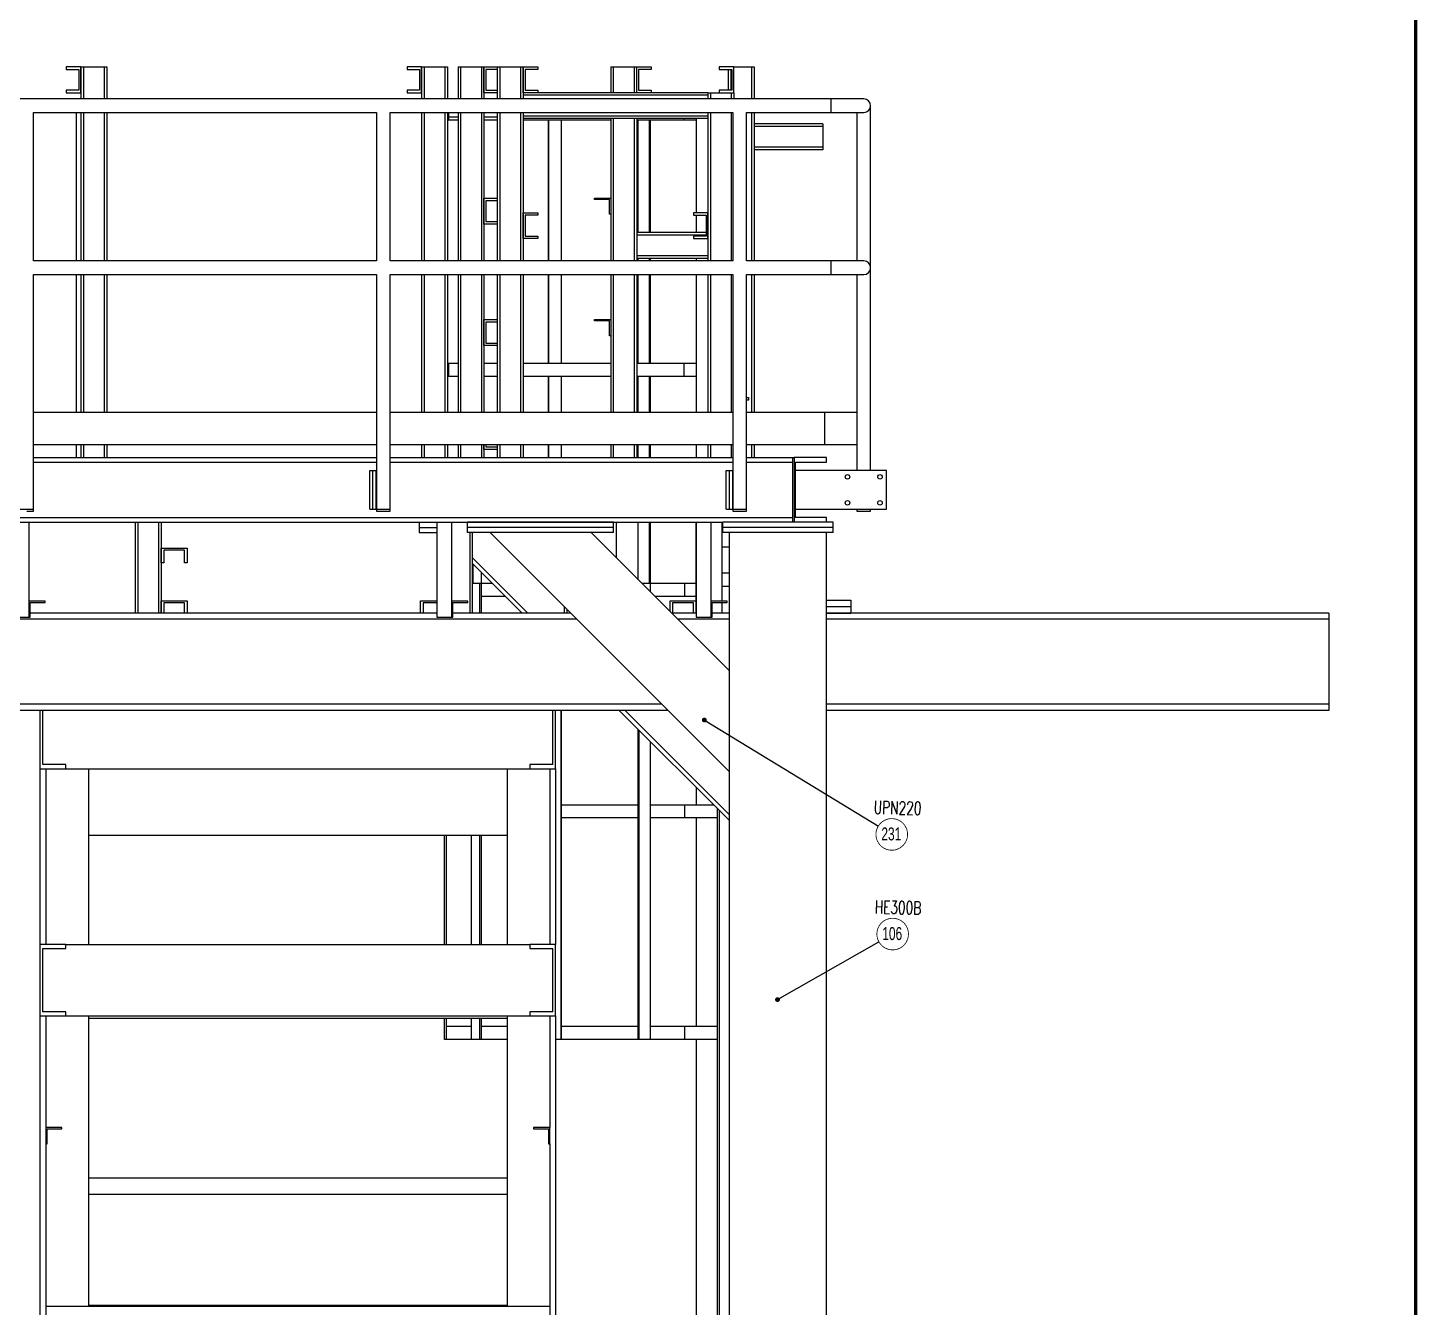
# Model space of a CAD drawing. Header units: millimetres. Extents: x 0 to 16187, y -20471 to 6290.
# Drawn here: x 6115 to 6543.6, y 5402.1 to 5796.8 of the extents above; entities that cross this region are included whole.
import ezdxf
from ezdxf.enums import TextEntityAlignment as Align

# ---------------------------------------------------------------- set-up
doc = ezdxf.new("R2010")
doc.units = ezdxf.units.MM
doc.layers.add('BORDER1', color=3, linetype='Continuous')
doc.layers.add('BORDER2', color=7, linetype='Continuous')
doc.styles.add('MtXpl_txt_shx', font='txt.shx', dxfattribs={"height": 0.2})
doc.styles.add('ROMANC', font='ROMANC', dxfattribs={"height": 5})
doc.styles.add('ROMANS', font='ROMANS.shx', dxfattribs={"width": 0.8})
doc.styles.add('ROMANT', font='ROMANT', dxfattribs={"height": 4})
doc.styles.add('SLDTEXTSTYLE2', font='TXT', dxfattribs={"width": 0.686449})
doc.dimstyles.new('AM_ISO$7', dxfattribs={"dimtxt": 3.5, "dimasz": 3.5, "dimexe": 1, "dimexo": 1, "dimgap": 1.5, "dimtad": 1, "dimtoh": 1, "dimdsep": 46, "dimtxsty": 'Standard', "dimcen": 0, "dimclrd": 1, "dimclre": 1, "dimclrt": 1, "dimadec": 0, "dimazin": 2, "dimtp": 0.1, "dimtm": 0.1, "dimtfac": 0.71, "dimtdec": 3, "dimtmove": 0, "dimatfit": 3, "dimfxl": 1, "dimlwd": -1, "dimlwe": -1, "dimarcsym": 1})

# ---------------------------------------------------------------- blocks, each defined once
blk = doc.blocks.new('*U609')
at = {"layer": 'BORDER1', "color": 154, "true_color": 0x1859a9, "const_width": 1}
blk.add_lwpolyline([(979, 0), (979, 811)], dxfattribs=at)
at = {"layer": 'BORDER2', "flags": 8}
for tag, height, style, p in [('REV-A', 3.24, 'ROMANS', (986.93, 140.25)), ('RE-A', 8.06, 'ROMANT', (1084.63, 7.17))]:
    blk.add_attdef(tag, text='', height=height, dxfattribs=dict(at, style=style)).set_placement(p, align=Align.CENTER)
at = {"layer": 'BORDER2', "style": 'ROMANS', "width": 3.830216}
blk.add_attdef('DATE-A', text='', height=3.24, dxfattribs=at).set_placement((995.51, 140.25), (1008.51, 140.25), align=Align.FIT)
at = {"layer": 'BORDER2'}
for tag, height, style, p in [('DRN-A', 3.24, 'ROMANS', (1018.38, 140.25)), ('CHD-A', 3.24, 'ROMANS', (1032.35, 140.25)), ('APD-A', 3.24, 'ROMANS', (1046.64, 140.25)), ('CONS_CONT_VEND', 4.2, 'ROMANC', (1061.39, 72.83))]:
    blk.add_attdef(tag, text='', height=height, dxfattribs=dict(at, style=style)).set_placement(p, align=Align.CENTER)
at = {"layer": 'BORDER2', "style": 'ROMANS', "width": 0.8}
for tag, p, height in [('1:X', (997.23, 122.55), 3.5), ('LOC', (1042.74, 122.55), 3.5), ('PROJ_NO', (1118.64, 122.55), 3.5), ('CONS_DRG_NO', (1011, 63), 3)]:
    blk.add_attdef(tag, p, '', height=height, dxfattribs=at)
at = {"layer": 'BORDER2', "lineweight": 30, "width": 0.8, "flags": 104}
blk.add_attdef('COMMENTS-A', text='', height=2.2, dxfattribs=at).set_placement((1055.21, 142.07), align=Align.MIDDLE_LEFT)
at = {"layer": 'BORDER2', "style": 'ROMANS', "width": 0.8}
for tag, p in [('PROJECT_TITLE_1', (1061.07, 55.35)), ('PROJECT_TITLE_2', (1061.07, 49.3))]:
    blk.add_attdef(tag, text='', height=3.5, dxfattribs=at).set_placement(p, align=Align.MIDDLE)
at = {"layer": 'BORDER2', "style": 'ROMANT', "width": 0.8}
for tag, p in [('DRG_TITLE_1', (1061.07, 36.31)), ('DRG_TITLE_2', (1061.07, 28.31)), ('DRG_TITLE_3', (1061.07, 20.31))]:
    blk.add_attdef(tag, text='', height=5, dxfattribs=at).set_placement(p, align=Align.CENTER)
at = {"layer": 'BORDER2', "style": 'ROMANT'}
for tag, p in [('AR', (995, 7.17)), ('PA', (1011.74, 7.17)), ('DC', (1028.45, 7.17)), ('TS', (1120.84, 7.17))]:
    blk.add_attdef(tag, p, '', height=8.06, dxfattribs=at)
for tag, p in [('SRNO', (1074.7, 7.17)), ('SH', (1115.8, 7.18))]:
    blk.add_attdef(tag, text='', height=8.06, dxfattribs=at).set_placement(p, align=Align.RIGHT)
at = {"layer": 'BORDER2', "style": 'ROMANS', "flags": 2}
blk.add_attdef('TB_VERSION', text='', height=2, dxfattribs=at).set_placement((1, -1), align=Align.TOP_LEFT)

msp = doc.modelspace()

# ---------------------------------------------------------------- linework, layer by layer
at = {"color": 7, "linetype": 'Continuous', "lineweight": 25}
for p, q in [((6126.79719, 5784.74012), (6126.79719, 5783.94012)), ((6131.29719, 5784.74012), (6126.79719, 5784.74012)), ((6126.79719, 5783.94012), (6130.69719, 5783.94012)), ((6130.69719, 5783.94012), (6130.69719, 5777.54012)), ((6131.29719, 5776.74012), (6131.29719, 5784.74012)), ((6131.29719, 5784.74012), (6131.29719, 5774.85012)), ((6131.29719, 5784.74012), (6132.09719, 5784.74012)), ((6132.09719, 5784.74012), (6132.09719, 5774.85012)), ((6132.09719, 5784.74012), (6138.49719, 5784.74012)), ((6138.49719, 5784.74012), (6139.29719, 5784.74012)), ((6138.49719, 5784.74012), (6138.49719, 5774.85012)), ((6139.29719, 5784.74012), (6139.29719, 5774.85012)), ((6231.94719, 5784.74012), (6231.94719, 5783.94012)), ((6236.44719, 5784.74012), (6231.94719, 5784.74012)), ((6231.94719, 5783.94012), (6235.84719, 5783.94012)), ((6235.84719, 5783.94012), (6235.84719, 5777.54012)), ((6236.44719, 5776.74012), (6236.44719, 5784.74012)), ((6236.44719, 5784.74012), (6236.44719, 5774.85012)), ((6236.44719, 5784.74012), (6237.24719, 5784.74012)), ((6237.24719, 5784.74012), (6237.24719, 5774.85012)), ((6237.24719, 5784.74012), (6243.64719, 5784.74012)), ((6243.64719, 5784.74012), (6243.64719, 5774.85012)), ((6243.64719, 5784.74012), (6244.44719, 5784.74012)), ((6244.44719, 5784.74012), (6244.44719, 5774.85012)), ((6247.69719, 5784.74012), (6247.69719, 5774.85012)), ((6247.69719, 5784.74012), (6248.49719, 5784.74012)), ((6248.49719, 5784.74012), (6248.49719, 5774.85012)), ((6248.49719, 5784.74012), (6254.89719, 5784.74012)), ((6254.89719, 5784.74012), (6254.89719, 5774.85012)), ((6254.89719, 5784.74012), (6255.69719, 5784.74012)), ((6255.69719, 5776.74012), (6255.69719, 5784.74012)), ((6255.69719, 5784.74012), (6259.79719, 5784.74012)), ((6255.69719, 5784.74012), (6255.69719, 5774.85012)), ((6259.79719, 5783.94012), (6256.29719, 5783.94012)), ((6256.29719, 5783.94012), (6256.29719, 5777.54012)), ((6259.79719, 5784.74012), (6259.79719, 5774.85012)), ((6259.79719, 5784.74012), (6260.59719, 5784.74012)), ((6260.59719, 5784.74012), (6260.59719, 5774.85012)), ((6260.59719, 5784.74012), (6266.99719, 5784.74012)), ((6266.99719, 5784.74012), (6266.99719, 5774.85012)), ((6266.99719, 5784.74012), (6267.79719, 5784.74012)), ((6267.79719, 5784.74012), (6267.79719, 5774.85012)), ((6267.79719, 5784.74012), (6272.29719, 5784.74012)), ((6267.79719, 5776.74012), (6267.79719, 5784.74012)), ((6272.29719, 5783.94012), (6268.39719, 5783.94012)), ((6268.39719, 5783.94012), (6268.39719, 5777.54012)), ((6272.29719, 5784.74012), (6272.29719, 5783.94012)), ((6294.79719, 5784.74012), (6294.79719, 5776.74012)), ((6294.79719, 5784.74012), (6295.59719, 5784.74012)), ((6295.59719, 5784.74012), (6295.59719, 5776.74012)), ((6295.59719, 5784.74012), (6301.99719, 5784.74012)), ((6301.99719, 5784.74012), (6301.99719, 5776.74012)), ((6301.99719, 5784.74012), (6302.79719, 5784.74012)), ((6302.79719, 5784.74012), (6307.29719, 5784.74012)), ((6302.79719, 5776.74012), (6302.79719, 5784.74012)), ((6307.29719, 5783.94012), (6303.39719, 5783.94012)), ((6303.39719, 5783.94012), (6303.39719, 5777.54012)), ((6307.29719, 5784.74012), (6307.29719, 5783.94012)), ((6332.79719, 5784.74012), (6328.29719, 5784.74012)), ((6328.29719, 5784.74012), (6328.29719, 5783.94012)), ((6328.29719, 5783.94012), (6332.19719, 5783.94012)), ((6330.99719, 5783.94012), (6330.99719, 5777.54012)), ((6331.79719, 5783.94012), (6331.79719, 5777.54012)), ((6332.19719, 5783.94012), (6332.19719, 5777.54012)), ((6332.79719, 5776.74012), (6332.79719, 5784.74012)), ((6332.79719, 5784.74012), (6338.19719, 5784.74012)), ((6338.19719, 5784.74012), (6338.19719, 5774.85012)), ((6338.19719, 5784.74012), (6338.99719, 5784.74012)), ((6338.99719, 5784.74012), (6338.99719, 5774.85012)), ((6362.84719, 5774.85012), (5728.54719, 5774.85012)), ((6126.79719, 5777.54012), (6126.79719, 5776.74012)), ((6130.69719, 5777.54012), (6126.79719, 5777.54012)), ((6126.79719, 5776.74012), (6131.29719, 5776.74012)), ((6231.94719, 5777.54012), (6231.94719, 5776.74012)), ((6235.84719, 5777.54012), (6231.94719, 5777.54012)), ((6231.94719, 5776.74012), (6236.44719, 5776.74012)), ((6259.79719, 5776.74012), (6255.69719, 5776.74012)), ((6256.29719, 5777.54012), (6259.79719, 5777.54012)), ((6324.79719, 5776.74012), (6267.79719, 5776.74012)), ((6267.79719, 5776.74012), (6267.79719, 5775.94012)), ((6272.29719, 5776.74012), (6267.79719, 5776.74012)), ((6324.79719, 5775.94012), (6267.79719, 5775.94012)), ((6268.39719, 5777.54012), (6272.29719, 5777.54012)), ((6272.29719, 5777.54012), (6272.29719, 5776.74012)), ((6303.39719, 5777.54012), (6307.29719, 5777.54012)), ((6307.29719, 5777.54012), (6307.29719, 5776.74012)), ((6324.79719, 5776.74012), (6324.79719, 5775.94012)), ((6324.79719, 5776.74012), (6324.79719, 5774.85012)), ((6324.79719, 5776.74012), (6325.59719, 5776.74012)), ((6325.59719, 5776.74012), (6325.59719, 5774.85012)), ((6325.59719, 5776.74012), (6328.29719, 5776.74012)), ((6328.29719, 5777.54012), (6328.29719, 5776.74012)), ((6332.19719, 5777.54012), (6328.29719, 5777.54012)), ((6328.29719, 5776.74012), (6332.79719, 5776.74012)), ((6331.99719, 5776.74012), (6332.79719, 5776.74012)), ((6331.99719, 5776.74012), (6331.99719, 5774.85012)), ((6332.79719, 5776.74012), (6332.79719, 5774.85012)), ((6372.84719, 5774.85012), (6362.84719, 5774.85012)), ((6362.84719, 5770.63012), (6362.84719, 5774.85012)), ((6116.72068, 5770.63012), (6222.50068, 5770.63012)), ((6116.72068, 5724.85012), (6116.72068, 5770.63012)), ((6129.87719, 5770.63012), (6129.87719, 5724.85012)), ((6131.29719, 5770.63012), (6131.29719, 5724.85012)), ((6132.09719, 5770.63012), (6132.09719, 5724.85012)), ((6138.49719, 5770.63012), (6138.49719, 5724.85012)), ((6139.29719, 5770.63012), (6139.29719, 5724.85012)), ((6222.50068, 5770.63012), (6222.50068, 5724.85012)), ((6226.72068, 5770.63012), (6332.50068, 5770.63012)), ((6226.72068, 5724.85012), (6226.72068, 5770.63012)), ((6236.44719, 5770.63012), (6236.44719, 5724.85012)), ((6237.24719, 5770.63012), (6237.24719, 5724.85012)), ((6243.64719, 5770.63012), (6243.64719, 5724.85012)), ((6244.44719, 5770.63012), (6244.44719, 5724.85012)), ((6244.69719, 5770.63012), (6244.69719, 5768.34012)), ((6247.69719, 5770.63012), (6247.69719, 5724.85012)), ((6248.49719, 5770.63012), (6248.49719, 5724.85012)), ((6254.89719, 5770.63012), (6254.89719, 5724.85012)), ((6255.69719, 5770.63012), (6255.69719, 5724.85012)), ((6259.79719, 5770.63012), (6259.79719, 5724.85012)), ((6260.59719, 5770.63012), (6260.59719, 5724.85012)), ((6266.99719, 5770.63012), (6266.99719, 5724.85012)), ((6267.79719, 5770.63012), (6267.79719, 5724.85012)), ((6324.79719, 5770.63012), (6324.79719, 5724.85012)), ((6325.59719, 5770.63012), (6325.59719, 5724.85012)), ((6331.99719, 5770.63012), (6331.99719, 5724.85012)), ((6332.50068, 5770.63012), (6332.50068, 5724.85012)), ((6336.72068, 5770.63012), (6362.84719, 5770.63012)), ((6336.72068, 5724.85012), (6336.72068, 5770.63012)), ((6338.19719, 5770.63012), (6338.19719, 5724.85012)), ((6338.99719, 5770.63012), (6338.99719, 5724.85012)), ((6362.84719, 5770.63012), (6372.84719, 5770.63012)), ((6370.73719, 5770.63012), (6370.73719, 5724.85012)), ((6374.95719, 5660.24012), (6374.95719, 5772.74012)), ((6244.44719, 5768.34012), (6244.69719, 5768.34012)), ((6244.69719, 5769.34012), (6247.69719, 5769.34012)), ((6244.69719, 5768.34012), (6247.69719, 5768.34012)), ((6255.69719, 5769.34012), (6259.79719, 5769.34012)), ((6255.69719, 5768.34012), (6259.79719, 5768.34012)), ((6324.79719, 5769.54012), (6267.79719, 5769.54012)), ((6267.79719, 5769.54012), (6267.79719, 5768.74012)), ((6324.79719, 5768.74012), (6267.79719, 5768.74012)), ((6267.79719, 5768.34012), (6294.79719, 5768.34012)), ((6275.57327, 5724.85012), (6275.57327, 5768.34012)), ((6275.67745, 5724.85012), (6275.67745, 5768.34012)), ((6279.61669, 5724.85012), (6279.61669, 5768.34012)), ((6294.79719, 5768.74012), (6294.79719, 5724.85012)), ((6295.59719, 5768.74012), (6295.59719, 5724.85012)), ((6301.99719, 5768.74012), (6301.99719, 5724.85012)), ((6302.79719, 5768.74012), (6302.79719, 5724.85012)), ((6302.79719, 5768.34012), (6317.35281, 5768.34012)), ((6303.26514, 5733.64012), (6303.26514, 5768.34012)), ((6306.72924, 5733.64012), (6306.72924, 5768.34012)), ((6307.02924, 5733.64012), (6307.02924, 5768.34012)), ((6317.35281, 5768.74012), (6317.35281, 5768.34012)), ((6317.35281, 5768.34012), (6321.19719, 5768.34012)), ((6321.19719, 5768.74012), (6321.19719, 5739.74012)), ((6324.79719, 5769.54012), (6324.79719, 5768.74012)), ((6360.19719, 5767.14012), (6338.99719, 5767.14012)), ((6338.99719, 5767.14012), (6338.99719, 5766.34012)), ((6360.19719, 5766.34012), (6338.99719, 5766.34012)), ((6360.19719, 5767.14012), (6360.19719, 5766.34012)), ((6360.19719, 5766.34012), (6360.19719, 5759.94012)), ((6338.99719, 5759.94012), (6338.99719, 5759.14012)), ((6360.19719, 5759.94012), (6338.99719, 5759.94012)), ((6360.19719, 5759.14012), (6338.99719, 5759.14012)), ((6360.19719, 5759.94012), (6360.19719, 5759.14012)), ((6255.69719, 5744.24012), (6259.79719, 5744.24012)), ((6255.69719, 5736.24012), (6255.69719, 5744.24012)), ((6289.79719, 5743.84012), (6289.79719, 5744.24012)), ((6289.79719, 5744.24012), (6294.79719, 5744.24012)), ((6294.39719, 5743.84012), (6289.79719, 5743.84012)), ((6294.39719, 5739.24012), (6294.39719, 5743.84012)), ((6294.79719, 5744.24012), (6294.79719, 5739.24012)), ((6259.79719, 5743.44012), (6256.29719, 5743.44012)), ((6256.29719, 5743.44012), (6256.29719, 5737.04012)), ((6267.79719, 5731.74012), (6267.79719, 5739.74012)), ((6267.79719, 5739.74012), (6272.29719, 5739.74012)), ((6272.29719, 5739.74012), (6272.29719, 5738.94012)), ((6320.29719, 5739.74012), (6320.29719, 5738.94012)), ((6324.79719, 5739.74012), (6320.29719, 5739.74012)), ((6324.79719, 5731.74012), (6324.79719, 5739.74012)), ((6259.79719, 5736.24012), (6255.69719, 5736.24012)), ((6256.29719, 5737.04012), (6259.79719, 5737.04012)), ((6272.29719, 5738.94012), (6268.39719, 5738.94012)), ((6268.39719, 5738.94012), (6268.39719, 5732.54012)), ((6294.79719, 5739.24012), (6294.39719, 5739.24012)), ((6320.29719, 5738.94012), (6324.19719, 5738.94012)), ((6321.19719, 5738.94012), (6321.19719, 5733.64012)), ((6324.19719, 5738.94012), (6324.19719, 5732.54012)), ((6272.29719, 5731.74012), (6267.79719, 5731.74012)), ((6268.39719, 5732.54012), (6272.29719, 5732.54012)), ((6272.29719, 5732.54012), (6272.29719, 5731.74012)), ((6302.79719, 5733.64012), (6302.79719, 5732.84012)), ((6324.19719, 5733.64012), (6302.79719, 5733.64012)), ((6324.19719, 5732.84012), (6302.79719, 5732.84012)), ((6320.29719, 5732.54012), (6320.29719, 5731.74012)), ((6324.19719, 5732.54012), (6320.29719, 5732.54012)), ((6320.29719, 5731.74012), (6324.79719, 5731.74012)), ((6222.50068, 5724.85012), (6116.72068, 5724.85012)), ((6332.50068, 5724.85012), (6226.72068, 5724.85012)), ((6324.79719, 5726.44012), (6302.79719, 5726.44012)), ((6302.79719, 5726.44012), (6302.79719, 5725.64012)), ((6324.79719, 5725.64012), (6302.79719, 5725.64012)), ((6303.26514, 5724.85012), (6303.26514, 5725.64012)), ((6306.72924, 5724.85012), (6306.72924, 5725.64012)), ((6307.02924, 5724.85012), (6307.02924, 5725.64012)), ((6321.19719, 5725.64012), (6321.19719, 5724.85012)), ((6362.84719, 5724.85012), (6336.72068, 5724.85012)), ((6372.84719, 5724.85012), (6362.84719, 5724.85012)), ((6362.84719, 5720.63012), (6362.84719, 5724.85012)), ((6116.72068, 5720.63012), (6222.50068, 5720.63012)), ((6116.72068, 5648.24012), (6116.72068, 5720.63012)), ((6129.87719, 5720.63012), (6129.87719, 5678.24012)), ((6131.29719, 5720.63012), (6131.29719, 5678.24012)), ((6132.09719, 5720.63012), (6132.09719, 5678.24012)), ((6138.49719, 5720.63012), (6138.49719, 5678.24012)), ((6139.29719, 5720.63012), (6139.29719, 5678.24012)), ((6222.50068, 5720.63012), (6222.50068, 5648.24012)), ((6226.72068, 5720.63012), (6332.50068, 5720.63012)), ((6226.72068, 5648.24012), (6226.72068, 5720.63012)), ((6236.44719, 5720.63012), (6236.44719, 5678.24012)), ((6237.24719, 5720.63012), (6237.24719, 5678.24012)), ((6243.64719, 5720.63012), (6243.64719, 5678.24012)), ((6244.44719, 5720.63012), (6244.44719, 5678.24012)), ((6247.69719, 5720.63012), (6247.69719, 5678.24012)), ((6248.49719, 5720.63012), (6248.49719, 5678.24012)), ((6254.89719, 5720.63012), (6254.89719, 5678.24012)), ((6255.69719, 5720.63012), (6255.69719, 5678.24012)), ((6259.79719, 5720.63012), (6259.79719, 5678.24012)), ((6260.59719, 5720.63012), (6260.59719, 5678.24012)), ((6266.99719, 5720.63012), (6266.99719, 5678.24012)), ((6267.79719, 5720.63012), (6267.79719, 5678.24012)), ((6275.57327, 5693.34012), (6275.57327, 5720.63012)), ((6275.67745, 5693.34012), (6275.67745, 5720.63012)), ((6279.61669, 5693.34012), (6279.61669, 5720.63012)), ((6294.79719, 5720.63012), (6294.79719, 5678.24012)), ((6295.59719, 5720.63012), (6295.59719, 5678.24012)), ((6301.99719, 5720.63012), (6301.99719, 5678.24012)), ((6302.79719, 5720.63012), (6302.79719, 5678.24012)), ((6303.26514, 5693.34012), (6303.26514, 5720.63012)), ((6306.72924, 5693.34012), (6306.72924, 5720.63012)), ((6307.02924, 5693.34012), (6307.02924, 5720.63012)), ((6321.19719, 5720.63012), (6321.19719, 5678.24012)), ((6324.79719, 5720.63012), (6324.79719, 5678.24012)), ((6325.59719, 5720.63012), (6325.59719, 5678.24012)), ((6331.99719, 5720.63012), (6331.99719, 5678.24012)), ((6332.50068, 5720.63012), (6332.50068, 5648.24012)), ((6336.72068, 5720.63012), (6362.84719, 5720.63012)), ((6336.72068, 5648.24012), (6336.72068, 5720.63012)), ((6338.19719, 5720.63012), (6338.19719, 5678.24012)), ((6338.99719, 5720.63012), (6338.99719, 5678.24012)), ((6362.84719, 5720.63012), (6372.84719, 5720.63012)), ((6370.73719, 5720.63012), (6370.73719, 5678.24012)), ((6255.69719, 5706.74012), (6259.79719, 5706.74012)), ((6255.69719, 5698.74012), (6255.69719, 5706.74012)), ((6259.79719, 5705.94012), (6256.29719, 5705.94012)), ((6256.29719, 5705.94012), (6256.29719, 5699.54012)), ((6289.79719, 5706.34012), (6289.79719, 5706.74012)), ((6289.79719, 5706.74012), (6294.79719, 5706.74012)), ((6294.39719, 5706.34012), (6289.79719, 5706.34012)), ((6294.39719, 5701.74012), (6294.39719, 5706.34012)), ((6294.79719, 5706.74012), (6294.79719, 5701.74012)), ((6294.79719, 5701.74012), (6294.39719, 5701.74012)), ((6259.79719, 5698.74012), (6255.69719, 5698.74012)), ((6256.29719, 5699.54012), (6259.79719, 5699.54012)), ((6244.44719, 5693.34012), (6244.69719, 5693.34012)), ((6244.69719, 5693.34012), (6244.69719, 5689.34012)), ((6244.69719, 5693.34012), (6247.69719, 5693.34012)), ((6255.69719, 5693.34012), (6259.79719, 5693.34012)), ((6267.79719, 5693.34012), (6294.79719, 5693.34012)), ((6302.79719, 5693.34012), (6317.35281, 5693.34012)), ((6317.35281, 5693.34012), (6317.35281, 5689.34012)), ((6317.35281, 5693.34012), (6321.19719, 5693.34012)), ((6244.44719, 5689.34012), (6244.69719, 5689.34012)), ((6244.69719, 5689.34012), (6247.69719, 5689.34012)), ((6255.69719, 5689.34012), (6259.79719, 5689.34012)), ((6267.79719, 5689.34012), (6294.79719, 5689.34012)), ((6275.57327, 5678.24012), (6275.57327, 5689.34012)), ((6275.67745, 5678.24012), (6275.67745, 5689.34012)), ((6279.61669, 5678.24012), (6279.61669, 5689.34012)), ((6302.79719, 5689.34012), (6317.35281, 5689.34012)), ((6303.26514, 5678.24012), (6303.26514, 5689.34012)), ((6306.72924, 5678.24012), (6306.72924, 5689.34012)), ((6307.02924, 5678.24012), (6307.02924, 5689.34012)), ((6317.35281, 5689.34012), (6321.19719, 5689.34012)), ((6336.72068, 5682.74012), (6337.29719, 5682.74012)), ((6337.29719, 5681.94012), (6336.72068, 5681.94012)), ((6337.29719, 5682.74012), (6337.29719, 5681.94012)), ((6116.72068, 5678.24012), (6222.50068, 5678.24012)), ((6226.72068, 5678.24012), (6332.50068, 5678.24012)), ((6336.72068, 5678.24012), (6360.73719, 5678.24012)), ((6360.73719, 5678.24012), (6360.73719, 5668.24012)), ((6360.73719, 5678.24012), (6370.73719, 5678.24012)), ((6370.73719, 5678.24012), (6370.73719, 5668.24012)), ((6116.72068, 5668.24012), (6222.50068, 5668.24012)), ((6129.87719, 5668.24012), (6129.87719, 5664.24012)), ((6131.29719, 5668.24012), (6131.29719, 5664.24012)), ((6132.09719, 5668.24012), (6132.09719, 5664.24012)), ((6138.49719, 5668.24012), (6138.49719, 5664.24012)), ((6139.29719, 5668.24012), (6139.29719, 5664.24012)), ((6226.72068, 5668.24012), (6332.50068, 5668.24012)), ((6236.44719, 5668.24012), (6236.44719, 5664.24012)), ((6237.24719, 5668.24012), (6237.24719, 5664.24012)), ((6243.64719, 5668.24012), (6243.64719, 5664.24012)), ((6244.44719, 5668.24012), (6244.44719, 5664.24012)), ((6247.69719, 5668.24012), (6247.69719, 5664.24012)), ((6248.49719, 5668.24012), (6248.49719, 5664.24012)), ((6254.89719, 5668.24012), (6254.89719, 5664.24012)), ((6255.69719, 5666.74012), (6255.69719, 5668.24012)), ((6255.69719, 5668.24012), (6255.69719, 5664.24012)), ((6259.79719, 5666.74012), (6255.69719, 5666.74012)), ((6256.29719, 5668.24012), (6256.29719, 5667.54012)), ((6256.29719, 5667.54012), (6259.79719, 5667.54012)), ((6259.79719, 5668.24012), (6259.79719, 5664.24012)), ((6260.59719, 5668.24012), (6260.59719, 5664.24012)), ((6266.99719, 5668.24012), (6266.99719, 5664.24012)), ((6267.79719, 5668.24012), (6267.79719, 5664.24012)), ((6275.57327, 5664.24012), (6275.57327, 5668.24012)), ((6275.67745, 5664.24012), (6275.67745, 5668.24012)), ((6279.61669, 5664.24012), (6279.61669, 5668.24012)), ((6294.79719, 5668.24012), (6294.79719, 5664.24012)), ((6295.59719, 5668.24012), (6295.59719, 5664.24012)), ((6301.99719, 5668.24012), (6301.99719, 5664.24012)), ((6302.79719, 5668.24012), (6302.79719, 5664.24012)), ((6303.26514, 5664.24012), (6303.26514, 5668.24012)), ((6306.72924, 5664.24012), (6306.72924, 5668.24012)), ((6307.02924, 5664.24012), (6307.02924, 5668.24012)), ((6321.19719, 5668.24012), (6321.19719, 5664.24012)), ((6324.79719, 5668.24012), (6324.79719, 5664.24012)), ((6325.59719, 5668.24012), (6325.59719, 5664.24012)), ((6331.99719, 5668.24012), (6331.99719, 5664.24012)), ((6336.72068, 5668.24012), (6360.73719, 5668.24012)), ((6338.19719, 5668.24012), (6338.19719, 5664.24012)), ((6338.99719, 5668.24012), (6338.99719, 5664.24012)), ((6360.73719, 5668.24012), (6370.73719, 5668.24012)), ((6370.73719, 5668.24012), (6370.73719, 5660.24012)), ((6116.72068, 5664.24012), (6222.50068, 5664.24012)), ((6116.72068, 5662.74012), (6222.50068, 5662.74012)), ((6131.29719, 5664.24012), (6132.09719, 5664.24012)), ((6138.49719, 5664.24012), (6139.29719, 5664.24012)), ((6226.72068, 5664.24012), (6332.50068, 5664.24012)), ((6226.72068, 5662.74012), (6332.50068, 5662.74012)), ((6236.44719, 5664.24012), (6237.24719, 5664.24012)), ((6243.64719, 5664.24012), (6244.44719, 5664.24012)), ((6259.79719, 5664.24012), (6260.59719, 5664.24012)), ((6266.99719, 5664.24012), (6267.79719, 5664.24012)), ((6324.79719, 5664.24012), (6325.59719, 5664.24012)), ((6331.99719, 5664.24012), (6332.50068, 5664.24012)), ((6336.72068, 5664.24012), (6350.94719, 5664.24012)), ((6336.72068, 5662.74012), (6350.94719, 5662.74012)), ((6350.94719, 5644.24012), (6350.94719, 5664.24012)), ((6350.94719, 5664.24012), (6351.39719, 5664.24012)), ((6350.94719, 5662.74012), (6350.94719, 5664.24012)), ((6351.39719, 5664.24012), (6351.39719, 5644.24012)), ((6361.39719, 5664.24012), (6351.39719, 5664.24012)), ((6351.84719, 5662.74012), (6361.39719, 5662.74012)), ((6351.84719, 5645.74012), (6351.84719, 5662.74012)), ((6361.39719, 5662.74012), (6361.39719, 5664.24012)), ((6220.44719, 5648.24012), (6220.44719, 5660.24012)), ((6220.44719, 5660.24012), (6221.44719, 5660.24012)), ((6221.44719, 5648.24012), (6221.44719, 5660.24012)), ((6221.44719, 5660.24012), (6222.44719, 5660.24012)), ((6222.44719, 5648.24012), (6222.44719, 5660.24012)), ((6330.44719, 5648.24012), (6330.44719, 5660.24012)), ((6330.44719, 5660.24012), (6331.44719, 5660.24012)), ((6331.44719, 5648.24012), (6331.44719, 5660.24012)), ((6331.44719, 5660.24012), (6332.44719, 5660.24012)), ((6332.44719, 5648.24012), (6332.44719, 5660.24012)), ((6379.84719, 5660.24012), (6351.84719, 5660.24012)), ((6379.84719, 5648.24012), (6379.84719, 5660.24012)), ((5740.44719, 5645.74012), (6350.94719, 5645.74012)), ((6112.50068, 5648.24012), (6116.72068, 5648.24012)), ((6114.61068, 5648.24012), (6116.72068, 5648.24012)), ((6114.61068, 5647.64012), (6116.72068, 5647.64012)), ((6116.72068, 5647.64012), (6116.72068, 5648.24012)), ((6220.44719, 5648.24012), (6221.44719, 5648.24012)), ((6221.44719, 5648.24012), (6222.44719, 5648.24012)), ((6222.50068, 5648.24012), (6222.50068, 5647.64012)), ((6222.50068, 5648.24012), (6224.61068, 5648.24012)), ((6222.50068, 5648.24012), (6226.72068, 5648.24012)), ((6222.50068, 5647.64012), (6224.61068, 5647.64012)), ((6224.61068, 5648.24012), (6226.72068, 5648.24012)), ((6224.61068, 5647.64012), (6226.72068, 5647.64012)), ((6226.72068, 5647.64012), (6226.72068, 5648.24012)), ((6330.44719, 5648.24012), (6331.44719, 5648.24012)), ((6331.44719, 5648.24012), (6332.44719, 5648.24012)), ((6332.50068, 5648.24012), (6332.50068, 5647.64012)), ((6332.50068, 5648.24012), (6334.61068, 5648.24012)), ((6332.50068, 5648.24012), (6336.72068, 5648.24012)), ((6332.50068, 5647.64012), (6334.61068, 5647.64012)), ((6334.61068, 5648.24012), (6336.72068, 5648.24012)), ((6334.61068, 5647.64012), (6336.72068, 5647.64012)), ((6336.72068, 5647.64012), (6336.72068, 5648.24012)), ((6350.94719, 5644.24012), (6350.94719, 5645.74012)), ((6351.84719, 5648.24012), (6379.84719, 5648.24012)), ((6361.39719, 5645.74012), (6351.84719, 5645.74012)), ((6361.39719, 5644.24012), (6361.39719, 5645.74012)), ((6370.73719, 5648.24012), (6370.73719, 5647.64012)), ((6370.73719, 5647.64012), (6374.95719, 5647.64012)), ((6374.95719, 5647.64012), (6374.95719, 5648.24012)), ((5979.99719, 5644.24012), (6329.39719, 5644.24012)), ((6115.29719, 5644.24012), (6115.29719, 5614.94012)), ((6148.09719, 5644.24012), (6148.09719, 5616.24012)), ((6148.89719, 5644.24012), (6148.89719, 5616.24012)), ((6155.29719, 5644.24012), (6155.29719, 5616.24012)), ((6156.09719, 5644.24012), (6156.09719, 5616.24012)), ((6235.64719, 5644.24012), (6235.64719, 5642.64012)), ((6235.64719, 5642.64012), (6241.19719, 5642.64012)), ((6235.64719, 5642.64012), (6235.64719, 5641.04012)), ((6235.64719, 5641.04012), (6241.19719, 5641.04012)), ((6241.19719, 5644.24012), (6241.19719, 5614.94012)), ((6245.69719, 5644.24012), (6245.69719, 5614.94012)), ((6250.64719, 5642.64012), (6250.64719, 5644.24012)), ((6295.64719, 5644.24012), (6250.64719, 5644.24012)), ((6250.64719, 5641.04012), (6250.64719, 5642.64012)), ((6295.64719, 5642.64012), (6250.64719, 5642.64012)), ((6295.64719, 5641.04012), (6250.64719, 5641.04012)), ((6251.29719, 5641.04012), (6251.29719, 5616.24012)), ((6252.09719, 5641.04012), (6252.09719, 5616.24012)), ((6331.39719, 5567.29012), (6257.64719, 5641.04012)), ((6331.39719, 5598.40282), (6288.75988, 5641.04012)), ((6295.64719, 5642.64012), (6295.64719, 5644.24012)), ((6295.64719, 5641.04012), (6295.64719, 5642.64012)), ((6296.49719, 5644.24012), (6296.49719, 5633.30282)), ((6303.26514, 5626.53487), (6303.26514, 5644.24012)), ((6306.72924, 5625.34012), (6306.72924, 5644.24012)), ((6307.02924, 5625.34012), (6307.02924, 5644.24012)), ((6321.09719, 5644.24012), (6321.09719, 5616.24012)), ((6321.19719, 5644.24012), (6321.19719, 5614.94012)), ((6325.69719, 5644.24012), (6325.69719, 5614.94012)), ((6329.09719, 5644.24012), (6329.09719, 5619.94012)), ((6329.39719, 5642.64012), (6329.39719, 5644.24012)), ((6363.39719, 5644.24012), (6329.39719, 5644.24012)), ((6363.39719, 5642.64012), (6329.39719, 5642.64012)), ((6329.39719, 5641.04012), (6329.39719, 5642.64012)), ((6363.39719, 5641.04012), (6329.39719, 5641.04012)), ((6331.39719, 5298.64012), (6331.39719, 5641.04012)), ((6361.39719, 5298.64012), (6361.39719, 5641.04012)), ((6363.39719, 5642.64012), (6363.39719, 5644.24012)), ((6363.39719, 5641.04012), (6363.39719, 5642.64012)), ((6156.09719, 5631.74012), (6156.09719, 5636.24012)), ((6156.09719, 5636.24012), (6164.09719, 5636.24012)), ((6163.29719, 5635.64012), (6156.89719, 5635.64012)), ((6156.89719, 5635.64012), (6156.89719, 5631.74012)), ((6163.29719, 5631.74012), (6163.29719, 5635.64012)), ((6164.09719, 5636.24012), (6164.09719, 5631.74012)), ((6252.09719, 5633.35789), (6269.21495, 5616.24012)), ((6329.09719, 5636.54012), (6329.09719, 5628.54012)), ((6331.39719, 5636.54012), (6329.09719, 5636.54012)), ((6156.89719, 5631.74012), (6156.09719, 5631.74012)), ((6164.09719, 5631.74012), (6163.29719, 5631.74012)), ((6252.09719, 5631.59012), (6267.44719, 5616.24012)), ((6252.31021, 5625.34012), (6252.31021, 5631.3771)), ((6254.88136, 5625.34012), (6254.88136, 5628.80595)), ((6331.39719, 5628.54012), (6329.09719, 5628.54012)), ((6254.42173, 5625.34012), (6252.09719, 5625.34012)), ((6254.42173, 5616.24012), (6254.42173, 5625.34012)), ((6254.88136, 5625.34012), (6254.42173, 5625.34012)), ((6254.88136, 5616.24012), (6254.88136, 5625.34012)), ((6258.34719, 5625.34012), (6254.88136, 5625.34012)), ((6307.02924, 5625.34012), (6304.45988, 5625.34012)), ((6307.02924, 5622.77077), (6307.02924, 5625.34012)), ((6317.66186, 5625.34012), (6307.02924, 5625.34012)), ((6317.66186, 5621.34012), (6317.66186, 5625.34012)), ((6321.09719, 5625.34012), (6317.66186, 5625.34012)), ((6329.09719, 5624.54012), (6331.39719, 5624.54012)), ((6120.29719, 5619.94012), (6115.29719, 5619.94012)), ((6115.29719, 5619.94012), (6115.29719, 5614.94012)), ((6115.69719, 5619.54012), (6120.29719, 5619.54012)), ((6115.69719, 5614.94012), (6115.69719, 5619.54012)), ((6120.29719, 5619.54012), (6120.29719, 5619.94012)), ((6156.09719, 5616.24012), (6156.09719, 5620.04012)), ((6156.09719, 5620.04012), (6164.09719, 5620.04012)), ((6164.09719, 5620.04012), (6164.09719, 5616.24012)), ((6236.09719, 5616.24012), (6236.09719, 5620.04012)), ((6236.09719, 5620.04012), (6241.19719, 5620.04012)), ((6245.69719, 5619.94012), (6245.69719, 5614.94012)), ((6250.69719, 5619.94012), (6245.69719, 5619.94012)), ((6246.09719, 5619.54012), (6250.69719, 5619.54012)), ((6246.09719, 5614.94012), (6246.09719, 5619.54012)), ((6250.69719, 5619.54012), (6250.69719, 5619.94012)), ((6262.34719, 5621.34012), (6254.88136, 5621.34012)), ((6317.66186, 5621.34012), (6308.45988, 5621.34012)), ((6313.09719, 5616.70282), (6313.09719, 5620.04012)), ((6313.09719, 5620.04012), (6321.09719, 5620.04012)), ((6321.09719, 5621.34012), (6317.66186, 5621.34012)), ((6321.09719, 5620.04012), (6321.09719, 5616.24012)), ((6325.69719, 5619.94012), (6325.69719, 5614.94012)), ((6330.69719, 5619.94012), (6325.69719, 5619.94012)), ((6326.09719, 5614.94012), (6326.09719, 5619.54012)), ((6326.09719, 5619.54012), (6330.69719, 5619.54012)), ((6329.09719, 5619.54012), (6329.09719, 5616.24012)), ((6330.69719, 5619.54012), (6330.69719, 5619.94012)), ((6361.39719, 5620.24012), (6368.89719, 5620.24012)), ((6368.89719, 5620.24012), (6368.89719, 5618.24012)), ((6241.19719, 5616.24012), (6115.69719, 5616.24012)), ((6156.89719, 5619.44012), (6156.89719, 5616.24012)), ((6163.29719, 5619.44012), (6156.89719, 5619.44012)), ((6163.29719, 5616.24012), (6163.29719, 5619.44012)), ((6241.19719, 5619.44012), (6236.89719, 5619.44012)), ((6236.89719, 5619.44012), (6236.89719, 5616.24012)), ((6282.44719, 5616.24012), (6246.09719, 5616.24012)), ((6280.49719, 5616.24012), (6280.49719, 5618.19012)), ((6281.29719, 5617.39012), (6281.29719, 5616.24012)), ((6321.19719, 5616.24012), (6313.55988, 5616.24012)), ((6320.29719, 5619.44012), (6313.89719, 5619.44012)), ((6313.89719, 5619.44012), (6313.89719, 5616.24012)), ((6320.29719, 5616.24012), (6320.29719, 5619.44012)), ((6331.39719, 5616.24012), (6326.09719, 5616.24012)), ((6361.39719, 5618.24012), (6368.89719, 5618.24012)), ((6516.29719, 5616.24012), (6361.39719, 5616.24012)), ((6361.39719, 5616.24012), (6368.89719, 5616.24012)), ((6368.89719, 5618.24012), (6368.89719, 5616.24012)), ((6516.29719, 5616.24012), (6516.29719, 5614.34012)), ((6284.34719, 5614.34012), (6040.04719, 5614.34012)), ((6110.79719, 5614.94012), (6115.29719, 5614.94012)), ((6115.29719, 5614.94012), (6115.69719, 5614.94012)), ((6241.19719, 5614.94012), (6245.69719, 5614.94012)), ((6245.69719, 5614.94012), (6246.09719, 5614.94012)), ((6331.39719, 5614.34012), (6315.45988, 5614.34012)), ((6321.19719, 5614.94012), (6325.69719, 5614.94012)), ((6325.69719, 5614.94012), (6326.09719, 5614.94012)), ((6516.29719, 5614.34012), (6361.39719, 5614.34012)), ((6516.29719, 5614.34012), (6516.29719, 5588.14012)), ((6312.44719, 5586.24012), (6011.94719, 5586.24012)), ((6310.54719, 5588.14012), (6013.84719, 5588.14012)), ((6118.69719, 5586.24012), (6118.69719, 5568.24012)), ((6119.59719, 5569.49012), (6119.59719, 5586.24012)), ((6276.89719, 5569.49012), (6276.89719, 5586.24012)), ((6277.79719, 5568.24012), (6277.79719, 5586.24012)), ((6279.5125, 5484.74012), (6279.5125, 5586.24012)), ((6279.61669, 5484.74012), (6279.61669, 5586.24012)), ((6297.44719, 5586.24012), (6331.39719, 5552.29012)), ((6299.21495, 5586.24012), (6331.39719, 5554.05789)), ((6516.29719, 5588.14012), (6361.39719, 5588.14012)), ((6516.29719, 5586.24012), (6361.39719, 5586.24012)), ((6516.29719, 5588.14012), (6516.29719, 5586.24012)), ((6303.26514, 5484.74012), (6303.26514, 5580.42217)), ((6303.56514, 5484.74012), (6303.56514, 5580.12217)), ((6307.02924, 5484.74012), (6307.02924, 5576.65807)), ((6118.69719, 5568.24012), (6126.69719, 5568.24012)), ((6118.69719, 5568.24012), (6118.69719, 5514.04012)), ((6126.69719, 5569.49012), (6119.59719, 5569.49012)), ((6120.49719, 5568.24012), (6120.49719, 5514.04012)), ((6126.69719, 5568.24012), (6126.69719, 5569.49012)), ((6126.69719, 5568.24012), (6269.79719, 5568.24012)), ((6133.69719, 5568.24012), (6133.69719, 5514.04012)), ((6262.79719, 5568.24012), (6262.79719, 5514.04012)), ((6276.89719, 5569.49012), (6269.79719, 5569.49012)), ((6269.79719, 5569.49012), (6269.79719, 5568.24012)), ((6269.79719, 5568.24012), (6277.79719, 5568.24012)), ((6275.99719, 5568.24012), (6275.99719, 5514.04012)), ((6277.79719, 5568.24012), (6277.79719, 5514.04012)), ((6321.19719, 5562.49012), (6321.19719, 5557.04012)), ((6303.26514, 5557.04012), (6279.61669, 5557.04012)), ((6317.66186, 5557.04012), (6307.02924, 5557.04012)), ((6317.66186, 5553.04012), (6317.66186, 5557.04012)), ((6326.64719, 5557.04012), (6317.66186, 5557.04012)), ((6327.59719, 5556.09012), (6327.59719, 5295.44012)), ((6328.19719, 5555.49012), (6328.19719, 5295.44012)), ((6303.26514, 5553.04012), (6279.61669, 5553.04012)), ((6317.66186, 5553.04012), (6307.02924, 5553.04012)), ((6327.59719, 5553.04012), (6317.66186, 5553.04012)), ((6321.19719, 5553.04012), (6321.19719, 5488.74012)), ((6133.69719, 5547.74012), (6262.79719, 5547.74012)), ((6243.49719, 5514.04012), (6243.49719, 5547.74012)), ((6244.09719, 5514.04012), (6244.09719, 5547.74012)), ((6251.85058, 5514.04012), (6251.85058, 5547.74012)), ((6254.42173, 5514.04012), (6254.42173, 5547.74012)), ((6254.88136, 5514.04012), (6254.88136, 5547.74012)), ((6126.69719, 5514.04012), (6118.69719, 5514.04012)), ((6118.69719, 5514.04012), (6118.69719, 5492.04012)), ((6119.59719, 5493.29012), (6119.59719, 5512.79012)), ((6119.59719, 5512.79012), (6126.69719, 5512.79012)), ((6126.69719, 5512.79012), (6126.69719, 5514.04012)), ((6126.69719, 5514.04012), (6269.79719, 5514.04012)), ((6269.79719, 5514.04012), (6269.79719, 5512.79012)), ((6277.79719, 5514.04012), (6269.79719, 5514.04012)), ((6269.79719, 5512.79012), (6276.89719, 5512.79012)), ((6276.89719, 5493.29012), (6276.89719, 5512.79012)), ((6277.79719, 5492.04012), (6277.79719, 5514.04012)), ((6118.69719, 5492.04012), (6126.69719, 5492.04012)), ((6118.69719, 5492.04012), (6118.69719, 5350.84012)), ((6126.69719, 5493.29012), (6119.59719, 5493.29012)), ((6120.49719, 5492.04012), (6120.49719, 5457.54012)), ((6126.69719, 5492.04012), (6126.69719, 5493.29012)), ((6126.69719, 5492.04012), (6269.79719, 5492.04012)), ((6133.69719, 5492.04012), (6133.69719, 5402.34012)), ((6133.69719, 5491.34012), (6262.79719, 5491.34012)), ((6243.49719, 5484.74012), (6243.49719, 5491.34012)), ((6244.09719, 5484.74012), (6244.09719, 5491.34012)), ((6251.85058, 5484.74012), (6251.85058, 5491.34012)), ((6254.42173, 5484.74012), (6254.42173, 5491.34012)), ((6254.88136, 5484.74012), (6254.88136, 5491.34012)), ((6262.79719, 5492.04012), (6262.79719, 5402.34012)), ((6276.89719, 5493.29012), (6269.79719, 5493.29012)), ((6269.79719, 5493.29012), (6269.79719, 5492.04012)), ((6269.79719, 5492.04012), (6277.79719, 5492.04012)), ((6275.99719, 5492.04012), (6275.99719, 5457.54012)), ((6277.79719, 5492.04012), (6277.79719, 5295.44012)), ((6251.85058, 5488.74012), (6244.09719, 5488.74012)), ((6262.79719, 5488.74012), (6254.88136, 5488.74012)), ((6303.26514, 5488.74012), (6279.61669, 5488.74012)), ((6317.66186, 5488.74012), (6307.02924, 5488.74012)), ((6317.66186, 5484.74012), (6317.66186, 5488.74012)), ((6327.59719, 5488.74012), (6317.66186, 5488.74012)), ((6244.09719, 5484.74012), (6243.49719, 5484.74012)), ((6251.85058, 5484.74012), (6244.09719, 5484.74012)), ((6254.42173, 5484.74012), (6251.85058, 5484.74012)), ((6254.88136, 5484.74012), (6254.42173, 5484.74012)), ((6262.79719, 5484.74012), (6254.88136, 5484.74012)), ((6279.5125, 5484.74012), (6277.79719, 5484.74012)), ((6279.61669, 5484.74012), (6279.5125, 5484.74012)), ((6303.26514, 5484.74012), (6279.61669, 5484.74012)), ((6303.56514, 5484.74012), (6303.26514, 5484.74012)), ((6307.02924, 5484.74012), (6303.56514, 5484.74012)), ((6317.66186, 5484.74012), (6307.02924, 5484.74012)), ((6327.59719, 5484.74012), (6317.66186, 5484.74012)), ((6321.19719, 5484.74012), (6321.19719, 5295.44012)), ((6120.49719, 5457.54012), (6120.49719, 5452.54012)), ((6125.49719, 5457.54012), (6120.49719, 5457.54012)), ((6120.89719, 5452.54012), (6120.89719, 5457.14012)), ((6120.89719, 5457.14012), (6125.49719, 5457.14012)), ((6125.49719, 5457.14012), (6125.49719, 5457.54012)), ((6275.99719, 5457.54012), (6270.99719, 5457.54012)), ((6270.99719, 5457.54012), (6270.99719, 5457.14012)), ((6270.99719, 5457.14012), (6275.59719, 5457.14012)), ((6275.59719, 5457.14012), (6275.59719, 5452.54012)), ((6275.99719, 5452.54012), (6275.99719, 5457.54012)), ((6120.49719, 5452.54012), (6120.89719, 5452.54012)), ((6120.49719, 5452.54012), (6120.49719, 5350.84012)), ((6275.59719, 5452.54012), (6275.99719, 5452.54012)), ((6275.99719, 5452.54012), (6275.99719, 5380.24012)), ((6262.79719, 5441.94012), (6133.69719, 5441.94012)), ((6262.79719, 5436.94012), (6133.69719, 5436.94012)), ((6275.99719, 5402.34012), (6120.49719, 5402.34012)), ((6262.79719, 5402.64012), (6133.69719, 5402.64012))]:
    msp.add_line(p, q, dxfattribs=at)
at = {"color": 2}
for points in [[(6376.61763, 5547.96831, 0.25, 0.25, -1), (6386.36763, 5547.96831, 0.25, 0.25, -1)], [(6376.89928, 5517.23155, 0.25, 0.25, -1), (6386.64928, 5517.23155, 0.25, 0.25, -1)]]:
    msp.add_lwpolyline(points, format="xyseb", close=True, dxfattribs=at)
at = {"color": 7, "linetype": 'Continuous', "lineweight": 25}
for centre in [(6367.84719, 5658.24012), (6377.84719, 5658.24012), (6367.84719, 5650.24012), (6377.84719, 5650.24012)]:
    msp.add_circle(centre, 0.7, dxfattribs=at)
for centre in [(6372.84719, 5772.74012), (6372.84719, 5722.74012)]:
    msp.add_arc(centre, 2.11, 270, 90, dxfattribs=at)

# ---------------------------------------------------------------- block references
at = {"layer": 'BORDER1'}
msp.add_blockref('*U609', (5564.09849, 5095.49056), dxfattribs=at)

# ---------------------------------------------------------------- texts
at = {"color": 2, "style": 'MtXpl_txt_shx', "width": 0.6875}
for s, p in [('UPN220', (6375.891, 5554.3378)), ('HE300B', (6376.17265, 5523.60105))]:
    msp.add_text(s, height=4, rotation=358.6360725, dxfattribs=at).set_placement(p)
at = {"color": 2, "style": 'SLDTEXTSTYLE2', "width": 0.686449}
for s, p in [('231', (6381.35945, 5548.12268)), ('106', (6381.6411, 5517.38593))]:
    msp.add_text(s, height=4, dxfattribs=at).set_placement(p, align=Align.MIDDLE_CENTER)

# ---------------------------------------------------------------- leaders
at = {"color": 2}
for points in [[(6323.68379, 5583.24449), (6377.35211, 5550.54158)], [(6346.24473, 5497.01438), (6377.53721, 5514.82056)]]:
    msp.add_leader(points, dimstyle='AM_ISO$7', override={"dimasz": 1.5, "dimldrblk": 'Dot'}, dxfattribs=at)

doc.saveas('drawing.dxf')
